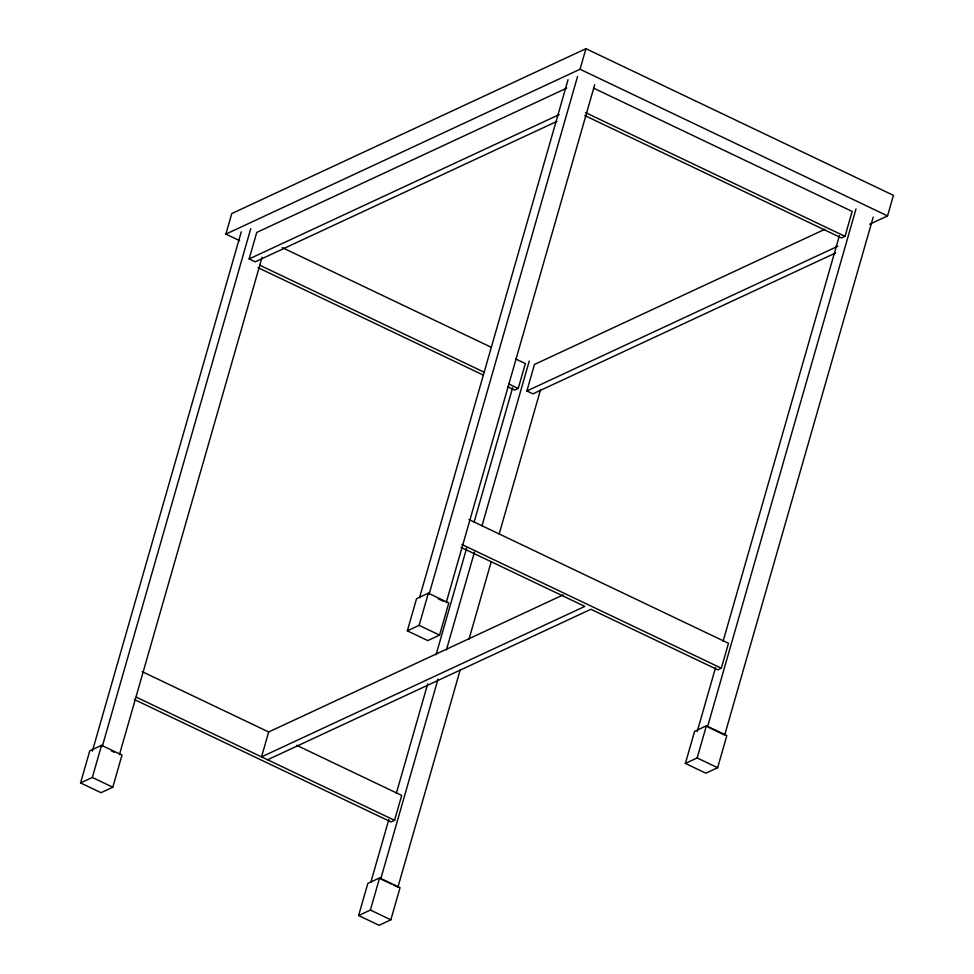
<?xml version="1.0" encoding="UTF-8"?>
<svg xmlns="http://www.w3.org/2000/svg" width="974" height="974" viewBox="0 0 974 974"><rect width="100%" height="100%" fill="white"/><g stroke="black" fill="none" stroke-linecap="round" stroke-linejoin="round"><path stroke-width="1.46" d="M239.616 240.651L225.883 234.101L231.775 213.562L585.934 48.7L893.438 195.348L887.545 215.899L869.636 224.239M80.562 782.938L89.778 750.808L101.552 745.317L122.006 755.069L112.789 787.211L101.016 792.702L80.562 782.938L92.335 777.459L101.552 745.317M92.36 751.149L241.284 231.775M102.246 746.534L250.756 228.622M556.933 121.373L255.2 261.823L249.137 258.938L256.746 232.421L566.746 88.123M119.425 754.728L262.079 257.246M563.082 594.931L268.678 731.973L261.531 756.883L584.826 606.4L461.067 547.376M407.339 630.835L416.555 598.693L428.341 593.203L448.795 602.967L439.578 635.109L427.793 640.588L407.339 630.835L419.124 625.345L428.341 593.203M419.563 597.573L568.061 79.661M429.035 594.432L577.545 76.52M225.883 234.101L580.041 69.251L585.934 48.7M446.214 602.614L594.712 84.701M358.615 915.548L367.831 883.406L379.604 877.915L400.058 887.679L390.842 919.821L379.069 925.3L358.615 915.548L370.388 910.057L379.604 877.915M370.826 882.286L388.821 819.56M396.345 793.299L427.72 683.87M436.084 654.698L466.631 548.192M474.155 521.942L512.641 387.713M507.868 386.812L514.735 390.075L518.229 388.456L525.376 363.546L515.757 358.968M134.327 699.502L391.073 821.946L394.567 820.327L401.702 795.417L296.583 745.28M438.044 679.073L380.737 878.938L391.304 883.978M446.421 649.889L474.448 552.148M481.972 525.887L529.247 361.025M835.619 252.96L532.924 393.861L526.873 390.976L534.47 364.459L824.783 229.316M460.252 669.759L397.916 887.131L393.946 885.244M469.03 639.114L491.2 561.791M499.151 534.069L540.57 389.649M685.392 763.433L694.608 731.291L706.381 725.813L726.847 735.565L717.631 767.707L705.846 773.186L685.392 763.433L697.165 757.955L706.381 725.813M697.189 731.632L715.598 667.446M723.122 641.184L839.418 235.611M267.594 759.769L590.889 609.286L717.85 669.844L721.344 668.213L728.491 643.303L468.993 519.556M584.765 115.529L841.524 237.973L845.006 236.341L852.153 211.431L594.03 88.33M707.514 726.823L856.024 208.911M873.203 217.105L724.693 735.017L708.841 727.456M249.137 258.938L559.137 114.64M526.873 390.976L837.823 246.227M580.041 69.251L887.545 215.899M585.508 112.594L845.006 236.341M282.35 247.652L491.042 347.182M260.107 265.354L483.908 372.08M508.611 383.878L518.229 388.456M257.988 267.631L483.153 375.014M461.846 544.454L721.344 668.213M438.276 598.84L443.572 601.36M419.124 625.345L439.578 635.109M697.165 757.955L717.631 767.707M142.192 671.658L268.678 731.973M136.409 697.214L394.567 820.327M111.499 750.954L114.141 752.208M92.335 777.459L112.789 787.211M370.388 910.057L390.842 919.821"/></g></svg>
